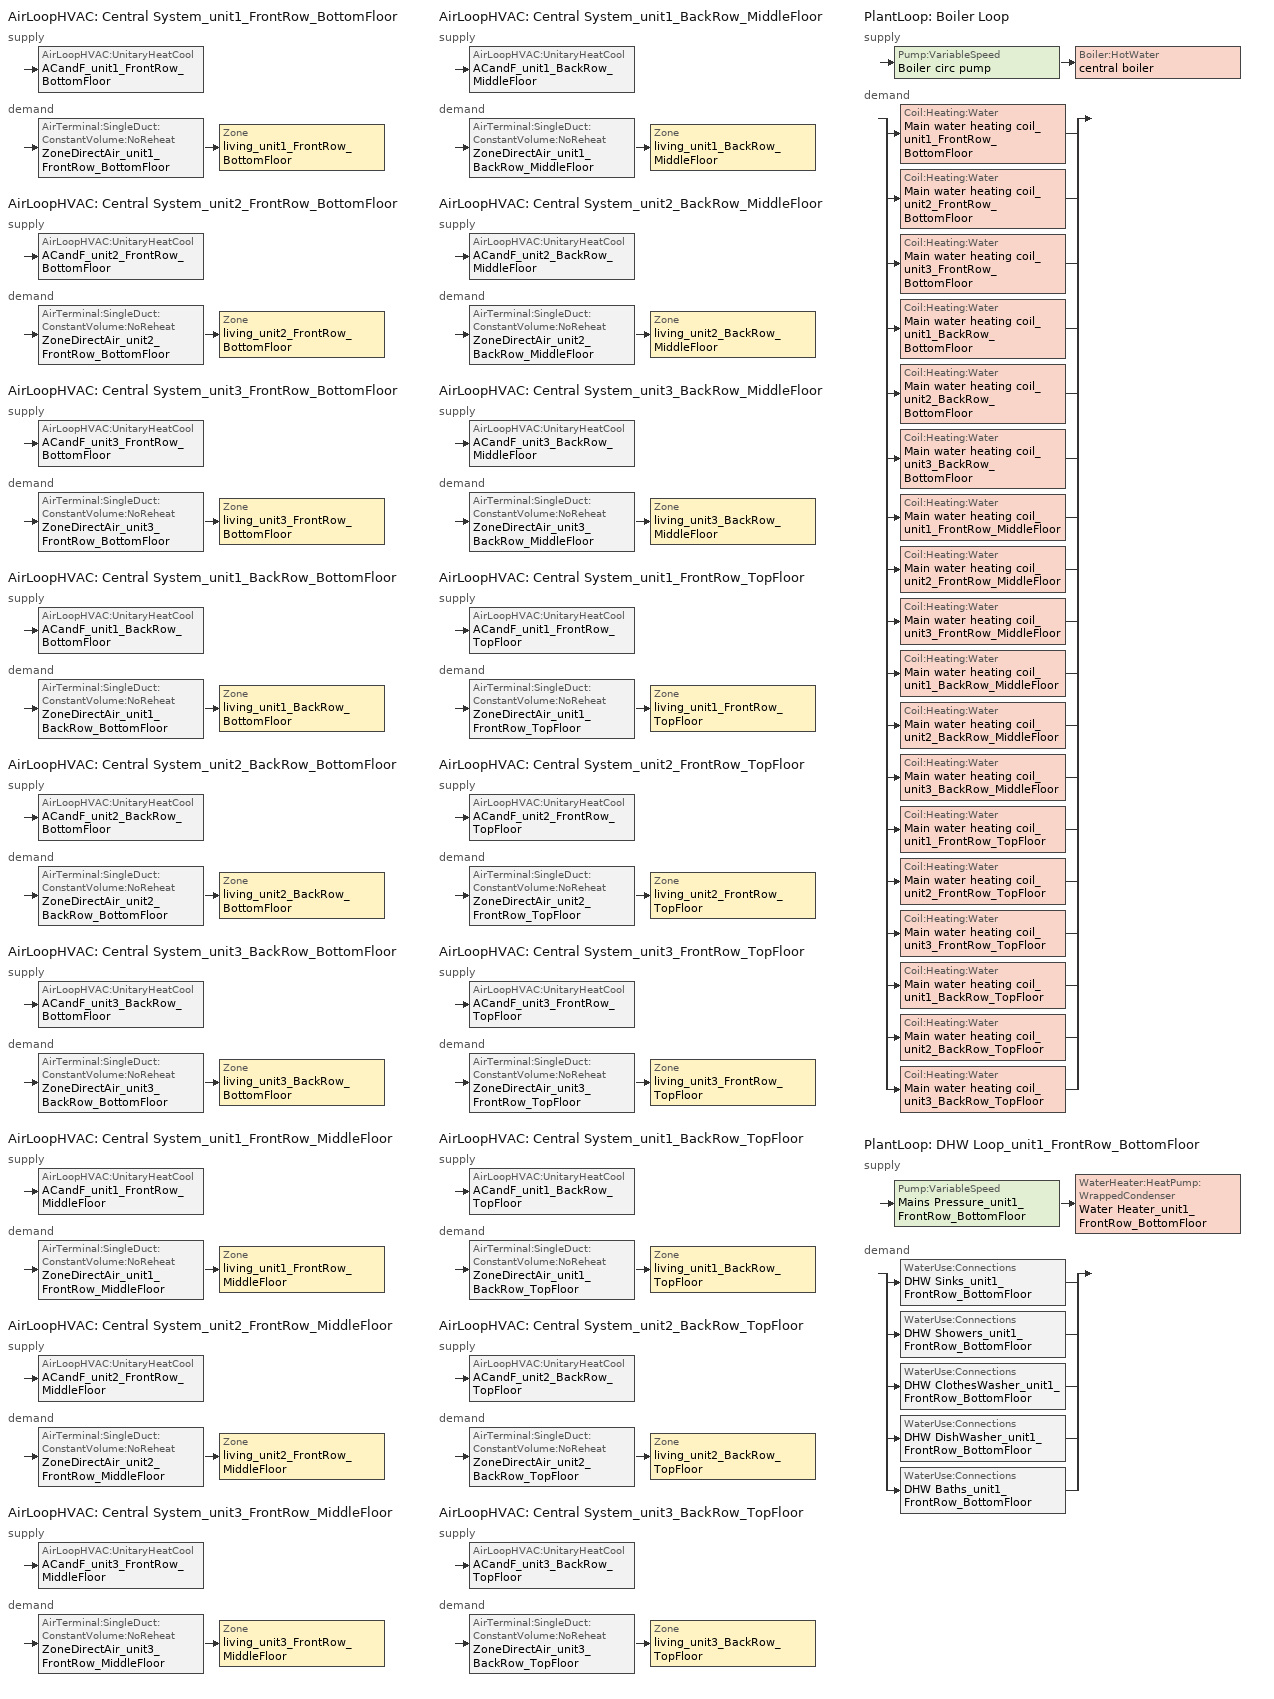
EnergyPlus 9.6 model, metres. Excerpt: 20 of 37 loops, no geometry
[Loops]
AirLoopHVAC 'Central System_unit1_FrontRow_BottomFloor'
 supply: AirLoopHVAC:UnitaryHeatCool 'ACandF_unit1_FrontRow_BottomFloor'
 demand: AirTerminal:SingleDuct:ConstantVolume:NoReheat 'ZoneDirectAir_unit1_FrontRow_BottomFloor' > Zone 'living_unit1_FrontRow_BottomFloor'
AirLoopHVAC 'Central System_unit2_FrontRow_BottomFloor'
 supply: AirLoopHVAC:UnitaryHeatCool 'ACandF_unit2_FrontRow_BottomFloor'
 demand: AirTerminal:SingleDuct:ConstantVolume:NoReheat 'ZoneDirectAir_unit2_FrontRow_BottomFloor' > Zone 'living_unit2_FrontRow_BottomFloor'
AirLoopHVAC 'Central System_unit3_FrontRow_BottomFloor'
 supply: AirLoopHVAC:UnitaryHeatCool 'ACandF_unit3_FrontRow_BottomFloor'
 demand: AirTerminal:SingleDuct:ConstantVolume:NoReheat 'ZoneDirectAir_unit3_FrontRow_BottomFloor' > Zone 'living_unit3_FrontRow_BottomFloor'
AirLoopHVAC 'Central System_unit1_BackRow_BottomFloor'
 supply: AirLoopHVAC:UnitaryHeatCool 'ACandF_unit1_BackRow_BottomFloor'
 demand: AirTerminal:SingleDuct:ConstantVolume:NoReheat 'ZoneDirectAir_unit1_BackRow_BottomFloor' > Zone 'living_unit1_BackRow_BottomFloor'
AirLoopHVAC 'Central System_unit2_BackRow_BottomFloor'
 supply: AirLoopHVAC:UnitaryHeatCool 'ACandF_unit2_BackRow_BottomFloor'
 demand: AirTerminal:SingleDuct:ConstantVolume:NoReheat 'ZoneDirectAir_unit2_BackRow_BottomFloor' > Zone 'living_unit2_BackRow_BottomFloor'
AirLoopHVAC 'Central System_unit3_BackRow_BottomFloor'
 supply: AirLoopHVAC:UnitaryHeatCool 'ACandF_unit3_BackRow_BottomFloor'
 demand: AirTerminal:SingleDuct:ConstantVolume:NoReheat 'ZoneDirectAir_unit3_BackRow_BottomFloor' > Zone 'living_unit3_BackRow_BottomFloor'
AirLoopHVAC 'Central System_unit1_FrontRow_MiddleFloor'
 supply: AirLoopHVAC:UnitaryHeatCool 'ACandF_unit1_FrontRow_MiddleFloor'
 demand: AirTerminal:SingleDuct:ConstantVolume:NoReheat 'ZoneDirectAir_unit1_FrontRow_MiddleFloor' > Zone 'living_unit1_FrontRow_MiddleFloor'
AirLoopHVAC 'Central System_unit2_FrontRow_MiddleFloor'
 supply: AirLoopHVAC:UnitaryHeatCool 'ACandF_unit2_FrontRow_MiddleFloor'
 demand: AirTerminal:SingleDuct:ConstantVolume:NoReheat 'ZoneDirectAir_unit2_FrontRow_MiddleFloor' > Zone 'living_unit2_FrontRow_MiddleFloor'
AirLoopHVAC 'Central System_unit3_FrontRow_MiddleFloor'
 supply: AirLoopHVAC:UnitaryHeatCool 'ACandF_unit3_FrontRow_MiddleFloor'
 demand: AirTerminal:SingleDuct:ConstantVolume:NoReheat 'ZoneDirectAir_unit3_FrontRow_MiddleFloor' > Zone 'living_unit3_FrontRow_MiddleFloor'
AirLoopHVAC 'Central System_unit1_BackRow_MiddleFloor'
 supply: AirLoopHVAC:UnitaryHeatCool 'ACandF_unit1_BackRow_MiddleFloor'
 demand: AirTerminal:SingleDuct:ConstantVolume:NoReheat 'ZoneDirectAir_unit1_BackRow_MiddleFloor' > Zone 'living_unit1_BackRow_MiddleFloor'
AirLoopHVAC 'Central System_unit2_BackRow_MiddleFloor'
 supply: AirLoopHVAC:UnitaryHeatCool 'ACandF_unit2_BackRow_MiddleFloor'
 demand: AirTerminal:SingleDuct:ConstantVolume:NoReheat 'ZoneDirectAir_unit2_BackRow_MiddleFloor' > Zone 'living_unit2_BackRow_MiddleFloor'
AirLoopHVAC 'Central System_unit3_BackRow_MiddleFloor'
 supply: AirLoopHVAC:UnitaryHeatCool 'ACandF_unit3_BackRow_MiddleFloor'
 demand: AirTerminal:SingleDuct:ConstantVolume:NoReheat 'ZoneDirectAir_unit3_BackRow_MiddleFloor' > Zone 'living_unit3_BackRow_MiddleFloor'
AirLoopHVAC 'Central System_unit1_FrontRow_TopFloor'
 supply: AirLoopHVAC:UnitaryHeatCool 'ACandF_unit1_FrontRow_TopFloor'
 demand: AirTerminal:SingleDuct:ConstantVolume:NoReheat 'ZoneDirectAir_unit1_FrontRow_TopFloor' > Zone 'living_unit1_FrontRow_TopFloor'
AirLoopHVAC 'Central System_unit2_FrontRow_TopFloor'
 supply: AirLoopHVAC:UnitaryHeatCool 'ACandF_unit2_FrontRow_TopFloor'
 demand: AirTerminal:SingleDuct:ConstantVolume:NoReheat 'ZoneDirectAir_unit2_FrontRow_TopFloor' > Zone 'living_unit2_FrontRow_TopFloor'
AirLoopHVAC 'Central System_unit3_FrontRow_TopFloor'
 supply: AirLoopHVAC:UnitaryHeatCool 'ACandF_unit3_FrontRow_TopFloor'
 demand: AirTerminal:SingleDuct:ConstantVolume:NoReheat 'ZoneDirectAir_unit3_FrontRow_TopFloor' > Zone 'living_unit3_FrontRow_TopFloor'
AirLoopHVAC 'Central System_unit1_BackRow_TopFloor'
 supply: AirLoopHVAC:UnitaryHeatCool 'ACandF_unit1_BackRow_TopFloor'
 demand: AirTerminal:SingleDuct:ConstantVolume:NoReheat 'ZoneDirectAir_unit1_BackRow_TopFloor' > Zone 'living_unit1_BackRow_TopFloor'
AirLoopHVAC 'Central System_unit2_BackRow_TopFloor'
 supply: AirLoopHVAC:UnitaryHeatCool 'ACandF_unit2_BackRow_TopFloor'
 demand: AirTerminal:SingleDuct:ConstantVolume:NoReheat 'ZoneDirectAir_unit2_BackRow_TopFloor' > Zone 'living_unit2_BackRow_TopFloor'
AirLoopHVAC 'Central System_unit3_BackRow_TopFloor'
 supply: AirLoopHVAC:UnitaryHeatCool 'ACandF_unit3_BackRow_TopFloor'
 demand: AirTerminal:SingleDuct:ConstantVolume:NoReheat 'ZoneDirectAir_unit3_BackRow_TopFloor' > Zone 'living_unit3_BackRow_TopFloor'
PlantLoop 'Boiler Loop'
 supply: Pump:VariableSpeed 'Boiler circ pump' > Boiler:HotWater 'central boiler'
 demand: split
  | Coil:Heating:Water 'Main water heating coil_unit1_FrontRow_BottomFloor'
  | Coil:Heating:Water 'Main water heating coil_unit2_FrontRow_BottomFloor'
  | Coil:Heating:Water 'Main water heating coil_unit3_FrontRow_BottomFloor'
  | Coil:Heating:Water 'Main water heating coil_unit1_BackRow_BottomFloor'
  | Coil:Heating:Water 'Main water heating coil_unit2_BackRow_BottomFloor'
  | Coil:Heating:Water 'Main water heating coil_unit3_BackRow_BottomFloor'
  | Coil:Heating:Water 'Main water heating coil_unit1_FrontRow_MiddleFloor'
  | Coil:Heating:Water 'Main water heating coil_unit2_FrontRow_MiddleFloor'
  | Coil:Heating:Water 'Main water heating coil_unit3_FrontRow_MiddleFloor'
  | Coil:Heating:Water 'Main water heating coil_unit1_BackRow_MiddleFloor'
  | Coil:Heating:Water 'Main water heating coil_unit2_BackRow_MiddleFloor'
  | Coil:Heating:Water 'Main water heating coil_unit3_BackRow_MiddleFloor'
  | Coil:Heating:Water 'Main water heating coil_unit1_FrontRow_TopFloor'
  | Coil:Heating:Water 'Main water heating coil_unit2_FrontRow_TopFloor'
  | Coil:Heating:Water 'Main water heating coil_unit3_FrontRow_TopFloor'
  | Coil:Heating:Water 'Main water heating coil_unit1_BackRow_TopFloor'
  | Coil:Heating:Water 'Main water heating coil_unit2_BackRow_TopFloor'
  | Coil:Heating:Water 'Main water heating coil_unit3_BackRow_TopFloor'
PlantLoop 'DHW Loop_unit1_FrontRow_BottomFloor'
 supply: Pump:VariableSpeed 'Mains Pressure_unit1_FrontRow_BottomFloor' > WaterHeater:HeatPump:WrappedCondenser 'Water Heater_unit1_FrontRow_BottomFloor'
 demand: split
  | WaterUse:Connections 'DHW Sinks_unit1_FrontRow_BottomFloor'
  | WaterUse:Connections 'DHW Showers_unit1_FrontRow_BottomFloor'
  | WaterUse:Connections 'DHW ClothesWasher_unit1_FrontRow_BottomFloor'
  | WaterUse:Connections 'DHW DishWasher_unit1_FrontRow_BottomFloor'
  | WaterUse:Connections 'DHW Baths_unit1_FrontRow_BottomFloor'
[DesignSpecification:OutdoorAir] Outdoor Air Method=Flow/Zone; Outdoor Air Flow per Person=0; Outdoor Air Flow per Zone=0.0212376
SZ_DSOA_living_unit1_FrontRow_BottomFloor; SZ_DSOA_living_unit2_FrontRow_BottomFloor; SZ_DSOA_living_unit3_FrontRow_BottomFloor; SZ_DSOA_living_unit1_BackRow_BottomFloor; SZ_DSOA_living_unit2_BackRow_BottomFloor; SZ_DSOA_living_unit3_BackRow_BottomFloor; SZ_DSOA_living_unit1_FrontRow_MiddleFloor; SZ_DSOA_living_unit2_FrontRow_MiddleFloor; SZ_DSOA_living_unit3_FrontRow_MiddleFloor; SZ_DSOA_living_unit1_BackRow_MiddleFloor; SZ_DSOA_living_unit2_BackRow_MiddleFloor; SZ_DSOA_living_unit3_BackRow_MiddleFloor; SZ_DSOA_living_unit1_FrontRow_TopFloor; SZ_DSOA_living_unit2_FrontRow_TopFloor; SZ_DSOA_living_unit3_FrontRow_TopFloor; SZ_DSOA_living_unit1_BackRow_TopFloor; SZ_DSOA_living_unit2_BackRow_TopFloor; SZ_DSOA_living_unit3_BackRow_TopFloor
[Sizing:Zone] Zone Cooling Design Supply Air Temperature Input Method=SupplyAirTemperature; Zone Cooling Design Supply Air Temperature=12; Zone Heating Design Supply Air Temperature Input Method=SupplyAirTemperature; Zone Heating Design Supply Air Temperature=50; Zone Cooling Design Supply Air Humidity Ratio=0.0081; Zone Heating Design Supply Air Humidity Ratio=0.008; Cooling Design Air Flow Method=DesignDay; Cooling Minimum Air Flow per Zone Floor Area=0.000762; Heating Design Air Flow Method=DesignDay; Heating Maximum Air Flow per Zone Floor Area=0.002032; Heating Maximum Air Flow=0.141576; Heating Maximum Air Flow Fraction=0.3
Name | Design Specification Outdoor Air Object
living_unit1_FrontRow_BottomFloor | SZ_DSOA_living_unit1_FrontRow_BottomFloor
living_unit2_FrontRow_BottomFloor | SZ_DSOA_living_unit2_FrontRow_BottomFloor
living_unit3_FrontRow_BottomFloor | SZ_DSOA_living_unit3_FrontRow_BottomFloor
living_unit1_BackRow_BottomFloor | SZ_DSOA_living_unit1_BackRow_BottomFloor
living_unit2_BackRow_BottomFloor | SZ_DSOA_living_unit2_BackRow_BottomFloor
living_unit3_BackRow_BottomFloor | SZ_DSOA_living_unit3_BackRow_BottomFloor
living_unit1_FrontRow_MiddleFloor | SZ_DSOA_living_unit1_FrontRow_MiddleFloor
living_unit2_FrontRow_MiddleFloor | SZ_DSOA_living_unit2_FrontRow_MiddleFloor
living_unit3_FrontRow_MiddleFloor | SZ_DSOA_living_unit3_FrontRow_MiddleFloor
living_unit1_BackRow_MiddleFloor | SZ_DSOA_living_unit1_BackRow_MiddleFloor
living_unit2_BackRow_MiddleFloor | SZ_DSOA_living_unit2_BackRow_MiddleFloor
living_unit3_BackRow_MiddleFloor | SZ_DSOA_living_unit3_BackRow_MiddleFloor
living_unit1_FrontRow_TopFloor | SZ_DSOA_living_unit1_FrontRow_TopFloor
living_unit2_FrontRow_TopFloor | SZ_DSOA_living_unit2_FrontRow_TopFloor
living_unit3_FrontRow_TopFloor | SZ_DSOA_living_unit3_FrontRow_TopFloor
living_unit1_BackRow_TopFloor | SZ_DSOA_living_unit1_BackRow_TopFloor
living_unit2_BackRow_TopFloor | SZ_DSOA_living_unit2_BackRow_TopFloor
living_unit3_BackRow_TopFloor | SZ_DSOA_living_unit3_BackRow_TopFloor
[Sizing:System] Type of Load to Size On=Sensible; Design Outdoor Air Flow Rate=autosize; Central Heating Maximum System Air Flow Ratio=1; Preheat Design Temperature=7; Preheat Design Humidity Ratio=0.008; Precool Design Temperature=11; Precool Design Humidity Ratio=0.008; Central Cooling Design Supply Air Temperature=12; Central Heating Design Supply Air Temperature=50; Type of Zone Sum to Use=NonCoincident; 100 Outdoor Air in Cooling=No; 100 Outdoor Air in Heating=No; Central Cooling Design Supply Air Humidity Ratio=0.008; Central Heating Design Supply Air Humidity Ratio=0.008; Cooling Supply Air Flow Rate Method=DesignDay; Heating Supply Air Flow Rate Method=DesignDay; Zone Maximum Outdoor Air Fraction=1; Cooling Design Capacity Method=CoolingDesignCapacity; Cooling Design Capacity=autosize; Heating Design Capacity Method=HeatingDesignCapacity; Heating Design Capacity=autosize; Central Cooling Capacity Control Method=OnOff
Central System_unit1_FrontRow_BottomFloor; Central System_unit2_FrontRow_BottomFloor; Central System_unit3_FrontRow_BottomFloor; Central System_unit1_BackRow_BottomFloor; Central System_unit2_BackRow_BottomFloor; Central System_unit3_BackRow_BottomFloor; Central System_unit1_FrontRow_MiddleFloor; Central System_unit2_FrontRow_MiddleFloor; Central System_unit3_FrontRow_MiddleFloor; Central System_unit1_BackRow_MiddleFloor; Central System_unit2_BackRow_MiddleFloor; Central System_unit3_BackRow_MiddleFloor; Central System_unit1_FrontRow_TopFloor; Central System_unit2_FrontRow_TopFloor; Central System_unit3_FrontRow_TopFloor; Central System_unit1_BackRow_TopFloor; Central System_unit2_BackRow_TopFloor; Central System_unit3_BackRow_TopFloor
[Sizing:Plant] Loop Type=Heating
Name | Design Loop Exit Temperature | Loop Design Temperature Difference
Boiler Loop | 82 | 11
DHW Loop_unit1_FrontRow_BottomFloor | 48.8889 | 5.55556
[ZoneControl:Thermostat] Control Type Schedule=zone_control_type; Control 1=thermostat_living Dual SP Control
Name | Zone or ZoneList
Zone Thermostat_unit1_FrontRow_BottomFloor | living_unit1_FrontRow_BottomFloor
Zone Thermostat_unit2_FrontRow_BottomFloor | living_unit2_FrontRow_BottomFloor
Zone Thermostat_unit3_FrontRow_BottomFloor | living_unit3_FrontRow_BottomFloor
Zone Thermostat_unit1_BackRow_BottomFloor | living_unit1_BackRow_BottomFloor
Zone Thermostat_unit2_BackRow_BottomFloor | living_unit2_BackRow_BottomFloor
Zone Thermostat_unit3_BackRow_BottomFloor | living_unit3_BackRow_BottomFloor
Zone Thermostat_unit1_FrontRow_MiddleFloor | living_unit1_FrontRow_MiddleFloor
Zone Thermostat_unit2_FrontRow_MiddleFloor | living_unit2_FrontRow_MiddleFloor
Zone Thermostat_unit3_FrontRow_MiddleFloor | living_unit3_FrontRow_MiddleFloor
Zone Thermostat_unit1_BackRow_MiddleFloor | living_unit1_BackRow_MiddleFloor
Zone Thermostat_unit2_BackRow_MiddleFloor | living_unit2_BackRow_MiddleFloor
Zone Thermostat_unit3_BackRow_MiddleFloor | living_unit3_BackRow_MiddleFloor
Zone Thermostat_unit1_FrontRow_TopFloor | living_unit1_FrontRow_TopFloor
Zone Thermostat_unit2_FrontRow_TopFloor | living_unit2_FrontRow_TopFloor
Zone Thermostat_unit3_FrontRow_TopFloor | living_unit3_FrontRow_TopFloor
Zone Thermostat_unit1_BackRow_TopFloor | living_unit1_BackRow_TopFloor
Zone Thermostat_unit2_BackRow_TopFloor | living_unit2_BackRow_TopFloor
Zone Thermostat_unit3_BackRow_TopFloor | living_unit3_BackRow_TopFloor
[ThermostatSetpoint:DualSetpoint]
thermostat_living Dual SP Control: Heating Setpoint Temperature Schedule=heating_sch; Cooling Setpoint Temperature Schedule=cooling_sch
[ZoneHVAC:EnergyRecoveryVentilator] Availability Schedule=always_avail; Supply Air Flow Rate=0.0212376; Exhaust Air Flow Rate=0.0212376
Name | Heat Exchanger | Supply Air Fan | Exhaust Air Fan
ERV_unit1_FrontRow_BottomFloor | OA_Heat_Recovery_Unit1_FrontRow_BottomFloor | OASupplyFan_unit1_FrontRow_BottomFloor | OAExhaustFan_unit1_FrontRow_BottomFloor
ERV_unit2_FrontRow_BottomFloor | OA_Heat_Recovery_Unit2_FrontRow_BottomFloor | OASupplyFan_unit2_FrontRow_BottomFloor | OAExhaustFan_unit2_FrontRow_BottomFloor
ERV_unit3_FrontRow_BottomFloor | OA_Heat_Recovery_Unit3_FrontRow_BottomFloor | OASupplyFan_unit3_FrontRow_BottomFloor | OAExhaustFan_unit3_FrontRow_BottomFloor
ERV_unit1_BackRow_BottomFloor | OA_Heat_Recovery_Unit1_BackRow_BottomFloor | OASupplyFan_unit1_BackRow_BottomFloor | OAExhaustFan_unit1_BackRow_BottomFloor
ERV_unit2_BackRow_BottomFloor | OA_Heat_Recovery_Unit2_BackRow_BottomFloor | OASupplyFan_unit2_BackRow_BottomFloor | OAExhaustFan_unit2_BackRow_BottomFloor
ERV_unit3_BackRow_BottomFloor | OA_Heat_Recovery_Unit3_BackRow_BottomFloor | OASupplyFan_unit3_BackRow_BottomFloor | OAExhaustFan_unit3_BackRow_BottomFloor
ERV_unit1_FrontRow_MiddleFloor | OA_Heat_Recovery_Unit1_FrontRow_MiddleFloor | OASupplyFan_unit1_FrontRow_MiddleFloor | OAExhaustFan_unit1_FrontRow_MiddleFloor
ERV_unit2_FrontRow_MiddleFloor | OA_Heat_Recovery_Unit2_FrontRow_MiddleFloor | OASupplyFan_unit2_FrontRow_MiddleFloor | OAExhaustFan_unit2_FrontRow_MiddleFloor
ERV_unit3_FrontRow_MiddleFloor | OA_Heat_Recovery_Unit3_FrontRow_MiddleFloor | OASupplyFan_unit3_FrontRow_MiddleFloor | OAExhaustFan_unit3_FrontRow_MiddleFloor
ERV_unit1_BackRow_MiddleFloor | OA_Heat_Recovery_Unit1_BackRow_MiddleFloor | OASupplyFan_unit1_BackRow_MiddleFloor | OAExhaustFan_unit1_BackRow_MiddleFloor
ERV_unit2_BackRow_MiddleFloor | OA_Heat_Recovery_Unit2_BackRow_MiddleFloor | OASupplyFan_unit2_BackRow_MiddleFloor | OAExhaustFan_unit2_BackRow_MiddleFloor
ERV_unit3_BackRow_MiddleFloor | OA_Heat_Recovery_Unit3_BackRow_MiddleFloor | OASupplyFan_unit3_BackRow_MiddleFloor | OAExhaustFan_unit3_BackRow_MiddleFloor
ERV_unit1_FrontRow_TopFloor | OA_Heat_Recovery_Unit1_FrontRow_TopFloor | OASupplyFan_unit1_FrontRow_TopFloor | OAExhaustFan_unit1_FrontRow_TopFloor
ERV_unit2_FrontRow_TopFloor | OA_Heat_Recovery_Unit2_FrontRow_TopFloor | OASupplyFan_unit2_FrontRow_TopFloor | OAExhaustFan_unit2_FrontRow_TopFloor
ERV_unit3_FrontRow_TopFloor | OA_Heat_Recovery_Unit3_FrontRow_TopFloor | OASupplyFan_unit3_FrontRow_TopFloor | OAExhaustFan_unit3_FrontRow_TopFloor
ERV_unit1_BackRow_TopFloor | OA_Heat_Recovery_Unit1_BackRow_TopFloor | OASupplyFan_unit1_BackRow_TopFloor | OAExhaustFan_unit1_BackRow_TopFloor
ERV_unit2_BackRow_TopFloor | OA_Heat_Recovery_Unit2_BackRow_TopFloor | OASupplyFan_unit2_BackRow_TopFloor | OAExhaustFan_unit2_BackRow_TopFloor
ERV_unit3_BackRow_TopFloor | OA_Heat_Recovery_Unit3_BackRow_TopFloor | OASupplyFan_unit3_BackRow_TopFloor | OAExhaustFan_unit3_BackRow_TopFloor
[AirTerminal:SingleDuct:ConstantVolume:NoReheat] Availability Schedule=always_avail; Maximum Air Flow Rate=autosize
ZoneDirectAir_unit1_FrontRow_BottomFloor; ZoneDirectAir_unit2_FrontRow_BottomFloor; ZoneDirectAir_unit3_FrontRow_BottomFloor; ZoneDirectAir_unit1_BackRow_BottomFloor; ZoneDirectAir_unit2_BackRow_BottomFloor; ZoneDirectAir_unit3_BackRow_BottomFloor; ZoneDirectAir_unit1_FrontRow_MiddleFloor; ZoneDirectAir_unit2_FrontRow_MiddleFloor; ZoneDirectAir_unit3_FrontRow_MiddleFloor; ZoneDirectAir_unit1_BackRow_MiddleFloor; ZoneDirectAir_unit2_BackRow_MiddleFloor; ZoneDirectAir_unit3_BackRow_MiddleFloor; ZoneDirectAir_unit1_FrontRow_TopFloor; ZoneDirectAir_unit2_FrontRow_TopFloor; ZoneDirectAir_unit3_FrontRow_TopFloor; ZoneDirectAir_unit1_BackRow_TopFloor; ZoneDirectAir_unit2_BackRow_TopFloor; ZoneDirectAir_unit3_BackRow_TopFloor
[Zone equipment]
living_unit1_FrontRow_BottomFloor: ZoneDirectAir_unit1_FrontRow_BottomFloor, Water Heater_unit1_FrontRow_BottomFloor, ERV_unit1_FrontRow_BottomFloor
living_unit2_FrontRow_BottomFloor: ZoneDirectAir_unit2_FrontRow_BottomFloor, Water Heater_unit2_FrontRow_BottomFloor, ERV_unit2_FrontRow_BottomFloor
living_unit3_FrontRow_BottomFloor: ZoneDirectAir_unit3_FrontRow_BottomFloor, Water Heater_unit3_FrontRow_BottomFloor, ERV_unit3_FrontRow_BottomFloor
living_unit1_BackRow_BottomFloor: ZoneDirectAir_unit1_BackRow_BottomFloor, Water Heater_unit1_BackRow_BottomFloor, ERV_unit1_BackRow_BottomFloor
living_unit2_BackRow_BottomFloor: ZoneDirectAir_unit2_BackRow_BottomFloor, Water Heater_unit2_BackRow_BottomFloor, ERV_unit2_BackRow_BottomFloor
living_unit3_BackRow_BottomFloor: ZoneDirectAir_unit3_BackRow_BottomFloor, Water Heater_unit3_BackRow_BottomFloor, ERV_unit3_BackRow_BottomFloor
living_unit1_FrontRow_MiddleFloor: ZoneDirectAir_unit1_FrontRow_MiddleFloor, Water Heater_unit1_FrontRow_MiddleFloor, ERV_unit1_FrontRow_MiddleFloor
living_unit2_FrontRow_MiddleFloor: ZoneDirectAir_unit2_FrontRow_MiddleFloor, Water Heater_unit2_FrontRow_MiddleFloor, ERV_unit2_FrontRow_MiddleFloor
living_unit3_FrontRow_MiddleFloor: ZoneDirectAir_unit3_FrontRow_MiddleFloor, Water Heater_unit3_FrontRow_MiddleFloor, ERV_unit3_FrontRow_MiddleFloor
living_unit1_BackRow_MiddleFloor: ZoneDirectAir_unit1_BackRow_MiddleFloor, Water Heater_unit1_BackRow_MiddleFloor, ERV_unit1_BackRow_MiddleFloor
living_unit2_BackRow_MiddleFloor: ZoneDirectAir_unit2_BackRow_MiddleFloor, Water Heater_unit2_BackRow_MiddleFloor, ERV_unit2_BackRow_MiddleFloor
living_unit3_BackRow_MiddleFloor: ZoneDirectAir_unit3_BackRow_MiddleFloor, Water Heater_unit3_BackRow_MiddleFloor, ERV_unit3_BackRow_MiddleFloor
living_unit1_FrontRow_TopFloor: ZoneDirectAir_unit1_FrontRow_TopFloor, Water Heater_unit1_FrontRow_TopFloor, ERV_unit1_FrontRow_TopFloor
living_unit2_FrontRow_TopFloor: ZoneDirectAir_unit2_FrontRow_TopFloor, Water Heater_unit2_FrontRow_TopFloor, ERV_unit2_FrontRow_TopFloor
living_unit3_FrontRow_TopFloor: ZoneDirectAir_unit3_FrontRow_TopFloor, Water Heater_unit3_FrontRow_TopFloor, ERV_unit3_FrontRow_TopFloor
living_unit1_BackRow_TopFloor: ZoneDirectAir_unit1_BackRow_TopFloor, Water Heater_unit1_BackRow_TopFloor, ERV_unit1_BackRow_TopFloor
living_unit2_BackRow_TopFloor: ZoneDirectAir_unit2_BackRow_TopFloor, Water Heater_unit2_BackRow_TopFloor, ERV_unit2_BackRow_TopFloor
living_unit3_BackRow_TopFloor: ZoneDirectAir_unit3_BackRow_TopFloor, Water Heater_unit3_BackRow_TopFloor, ERV_unit3_BackRow_TopFloor
[Fan:OnOff] Availability Schedule=always_avail
Name | Fan Total Efficiency | Pressure Rise | Maximum Flow Rate | Motor Efficiency | Motor In Airstream Fraction | EndUse Subcategory
Supply Fan_unit1_FrontRow_BottomFloor; Supply Fan_unit2_FrontRow_BottomFloor; Supply Fan_unit3_FrontRow_BottomFloor; Supply Fan_unit1_BackRow_BottomFloor; Supply Fan_unit2_BackRow_BottomFloor; Supply Fan_unit3_BackRow_BottomFloor; Supply Fan_unit1_FrontRow_MiddleFloor; Supply Fan_unit2_FrontRow_MiddleFloor; Supply Fan_unit3_FrontRow_MiddleFloor; Supply Fan_unit1_BackRow_MiddleFloor; Supply Fan_unit2_BackRow_MiddleFloor; Supply Fan_unit3_BackRow_MiddleFloor; Supply Fan_unit1_FrontRow_TopFloor; Supply Fan_unit2_FrontRow_TopFloor; Supply Fan_unit3_FrontRow_TopFloor; Supply Fan_unit1_BackRow_TopFloor; Supply Fan_unit2_BackRow_TopFloor; Supply Fan_unit3_BackRow_TopFloor | 0.377 | 400 | autosize | 0.65 | 1 | General
OASupplyFan_unit1_FrontRow_BottomFloor; OAExhaustFan_unit1_FrontRow_BottomFloor; OASupplyFan_unit2_FrontRow_BottomFloor; OAExhaustFan_unit2_FrontRow_BottomFloor; OASupplyFan_unit3_FrontRow_BottomFloor; OAExhaustFan_unit3_FrontRow_BottomFloor; OASupplyFan_unit1_BackRow_BottomFloor; OAExhaustFan_unit1_BackRow_BottomFloor; OASupplyFan_unit2_BackRow_BottomFloor; OAExhaustFan_unit2_BackRow_BottomFloor; OASupplyFan_unit3_BackRow_BottomFloor; OAExhaustFan_unit3_BackRow_BottomFloor; OASupplyFan_unit1_FrontRow_MiddleFloor; OAExhaustFan_unit1_FrontRow_MiddleFloor; OASupplyFan_unit2_FrontRow_MiddleFloor; OAExhaustFan_unit2_FrontRow_MiddleFloor; OASupplyFan_unit3_FrontRow_MiddleFloor; OAExhaustFan_unit3_FrontRow_MiddleFloor; OASupplyFan_unit1_BackRow_MiddleFloor; OAExhaustFan_unit1_BackRow_MiddleFloor; OASupplyFan_unit2_BackRow_MiddleFloor; OAExhaustFan_unit2_BackRow_MiddleFloor; OASupplyFan_unit3_BackRow_MiddleFloor; OAExhaustFan_unit3_BackRow_MiddleFloor; OASupplyFan_unit1_FrontRow_TopFloor; OAExhaustFan_unit1_FrontRow_TopFloor; OASupplyFan_unit2_FrontRow_TopFloor; OAExhaustFan_unit2_FrontRow_TopFloor; OASupplyFan_unit3_FrontRow_TopFloor; OAExhaustFan_unit3_FrontRow_TopFloor; OASupplyFan_unit1_BackRow_TopFloor; OAExhaustFan_unit1_BackRow_TopFloor; OASupplyFan_unit2_BackRow_TopFloor; OAExhaustFan_unit2_BackRow_TopFloor; OASupplyFan_unit3_BackRow_TopFloor; OAExhaustFan_unit3_BackRow_TopFloor | 0.6 | 529.72 | 0.0212376 | 1 | 0 | Ventilation
Heat Pump Water Heater Fan_unit1_FrontRow_BottomFloor | 0.7 | 100 | autosize | 0.9 | 1 | General
[Coil:Cooling:DX:SingleSpeed] Availability Schedule=always_avail; Gross Rated Total Cooling Capacity=autosize; Gross Rated Sensible Heat Ratio=autosize; Gross Rated Cooling COP=3.97009; Rated Air Flow Rate=autosize; Total Cooling Capacity Function of Temperature Curve=Cool-Cap-FT; Total Cooling Capacity Function of Flow Fraction Curve=ConstantCubic; Energy Input Ratio Function of Temperature Curve=Cool-EIR-FT; Energy Input Ratio Function of Flow Fraction Curve=ConstantCubic; Part Load Fraction Correlation Curve=Cool-PLF-fPLR
DX Cooling Coil_unit1_FrontRow_BottomFloor; DX Cooling Coil_unit2_FrontRow_BottomFloor; DX Cooling Coil_unit3_FrontRow_BottomFloor; DX Cooling Coil_unit1_BackRow_BottomFloor; DX Cooling Coil_unit2_BackRow_BottomFloor; DX Cooling Coil_unit3_BackRow_BottomFloor; DX Cooling Coil_unit1_FrontRow_MiddleFloor; DX Cooling Coil_unit2_FrontRow_MiddleFloor; DX Cooling Coil_unit3_FrontRow_MiddleFloor; DX Cooling Coil_unit1_BackRow_MiddleFloor; DX Cooling Coil_unit2_BackRow_MiddleFloor; DX Cooling Coil_unit3_BackRow_MiddleFloor; DX Cooling Coil_unit1_FrontRow_TopFloor; DX Cooling Coil_unit2_FrontRow_TopFloor; DX Cooling Coil_unit3_FrontRow_TopFloor; DX Cooling Coil_unit1_BackRow_TopFloor; DX Cooling Coil_unit2_BackRow_TopFloor; DX Cooling Coil_unit3_BackRow_TopFloor
[Coil:Heating:Water] Availability Schedule=always_avail; UFactor Times Area Value=autosize; Maximum Water Flow Rate=autosize; Performance Input Method=UFactorTimesAreaAndDesignWaterFlowRate; Rated Capacity=autosize; Rated Inlet Water Temperature=82.2; Rated Inlet Air Temperature=16.6; Rated Outlet Water Temperature=71.1; Rated Outlet Air Temperature=32.2; Rated Ratio for Air and Water Convection=0.5
Main water heating coil_unit1_FrontRow_BottomFloor; Main water heating coil_unit2_FrontRow_BottomFloor; Main water heating coil_unit3_FrontRow_BottomFloor; Main water heating coil_unit1_BackRow_BottomFloor; Main water heating coil_unit2_BackRow_BottomFloor; Main water heating coil_unit3_BackRow_BottomFloor; Main water heating coil_unit1_FrontRow_MiddleFloor; Main water heating coil_unit2_FrontRow_MiddleFloor; Main water heating coil_unit3_FrontRow_MiddleFloor; Main water heating coil_unit1_BackRow_MiddleFloor; Main water heating coil_unit2_BackRow_MiddleFloor; Main water heating coil_unit3_BackRow_MiddleFloor; Main water heating coil_unit1_FrontRow_TopFloor; Main water heating coil_unit2_FrontRow_TopFloor; Main water heating coil_unit3_FrontRow_TopFloor; Main water heating coil_unit1_BackRow_TopFloor; Main water heating coil_unit2_BackRow_TopFloor; Main water heating coil_unit3_BackRow_TopFloor
[Coil:WaterHeating:AirToWaterHeatPump:Wrapped]
Heat Pump Water Heater Evaporator_unit1_FrontRow_BottomFloor: Rated Heating Capacity=1500; Rated COP=3; Rated Sensible Heat Ratio=0.981; Rated Evaporator Inlet Air DryBulb Temperature=19.7; Rated Evaporator Inlet Air WetBulb Temperature=13.5; Rated Condenser Water Temperature=48.89; Rated Evaporator Air Flow Rate=0.189; Evaporator Fan Power Included in Rated COP=yes; Maximum Ambient Temperature for Crankcase Heater Operation=10; Evaporator Air Temperature Type for Curve Objects=WetBulbTemperature; Heating Capacity Function of Temperature Curve=HPWH-Htg-Cap-fT; Heating COP Function of Temperature Curve=HPWH-Htg-COP-fT; Part Load Fraction Correlation Curve=HPWH-COP-fPLR
[HeatExchanger:AirToAir:SensibleAndLatent] Availability Schedule=always_avail; Nominal Supply Air Flow Rate=0.0212376; Sensible Effectiveness at 100 Heating Air Flow=0.65; Latent Effectiveness at 100 Heating Air Flow=0; Sensible Effectiveness at 75 Heating Air Flow=0.65; Latent Effectiveness at 75 Heating Air Flow=0; Sensible Effectiveness at 100 Cooling Air Flow=0.65; Latent Effectiveness at 100 Cooling Air Flow=0; Sensible Effectiveness at 75 Cooling Air Flow=0.65; Latent Effectiveness at 75 Cooling Air Flow=0; Nominal Electric Power=0; Supply Air Outlet Temperature Control=No; Heat Exchanger Type=Plate; Frost Control Type=None; Threshold Temperature=-16.8333; Initial Defrost Time Fraction=0.083; Rate of Defrost Time Fraction Increase=0.0216; Economizer Lockout=No
OA_Heat_Recovery_Unit1_FrontRow_BottomFloor; OA_Heat_Recovery_Unit2_FrontRow_BottomFloor; OA_Heat_Recovery_Unit3_FrontRow_BottomFloor; OA_Heat_Recovery_Unit1_BackRow_BottomFloor; OA_Heat_Recovery_Unit2_BackRow_BottomFloor; OA_Heat_Recovery_Unit3_BackRow_BottomFloor; OA_Heat_Recovery_Unit1_FrontRow_MiddleFloor; OA_Heat_Recovery_Unit2_FrontRow_MiddleFloor; OA_Heat_Recovery_Unit3_FrontRow_MiddleFloor; OA_Heat_Recovery_Unit1_BackRow_MiddleFloor; OA_Heat_Recovery_Unit2_BackRow_MiddleFloor; OA_Heat_Recovery_Unit3_BackRow_MiddleFloor; OA_Heat_Recovery_Unit1_FrontRow_TopFloor; OA_Heat_Recovery_Unit2_FrontRow_TopFloor; OA_Heat_Recovery_Unit3_FrontRow_TopFloor; OA_Heat_Recovery_Unit1_BackRow_TopFloor; OA_Heat_Recovery_Unit2_BackRow_TopFloor; OA_Heat_Recovery_Unit3_BackRow_TopFloor
[AirLoopHVAC:UnitaryHeatCool] Availability Schedule=always_avail; Supply Air Fan Operating Mode Schedule=fan_cycle; Maximum Supply Air Temperature=80; Cooling Supply Air Flow Rate=autosize; Heating Supply Air Flow Rate=autosize; No Load Supply Air Flow Rate=0; Fan Placement=BlowThrough; Dehumidification Control Type=None
Name | Controlling Zone or Thermostat Location | Supply Fan | Heating Coil | Cooling Coil
ACandF_unit1_FrontRow_BottomFloor | living_unit1_FrontRow_BottomFloor | Supply Fan_unit1_FrontRow_BottomFloor | Main water Heating Coil_unit1_FrontRow_BottomFloor | DX Cooling Coil_unit1_FrontRow_BottomFloor
ACandF_unit2_FrontRow_BottomFloor | living_unit2_FrontRow_BottomFloor | Supply Fan_unit2_FrontRow_BottomFloor | Main water Heating Coil_unit2_FrontRow_BottomFloor | DX Cooling Coil_unit2_FrontRow_BottomFloor
ACandF_unit3_FrontRow_BottomFloor | living_unit3_FrontRow_BottomFloor | Supply Fan_unit3_FrontRow_BottomFloor | Main water Heating Coil_unit3_FrontRow_BottomFloor | DX Cooling Coil_unit3_FrontRow_BottomFloor
ACandF_unit1_BackRow_BottomFloor | living_unit1_BackRow_BottomFloor | Supply Fan_unit1_BackRow_BottomFloor | Main water Heating Coil_unit1_BackRow_BottomFloor | DX Cooling Coil_unit1_BackRow_BottomFloor
ACandF_unit2_BackRow_BottomFloor | living_unit2_BackRow_BottomFloor | Supply Fan_unit2_BackRow_BottomFloor | Main water Heating Coil_unit2_BackRow_BottomFloor | DX Cooling Coil_unit2_BackRow_BottomFloor
ACandF_unit3_BackRow_BottomFloor | living_unit3_BackRow_BottomFloor | Supply Fan_unit3_BackRow_BottomFloor | Main water Heating Coil_unit3_BackRow_BottomFloor | DX Cooling Coil_unit3_BackRow_BottomFloor
ACandF_unit1_FrontRow_MiddleFloor | living_unit1_FrontRow_MiddleFloor | Supply Fan_unit1_FrontRow_MiddleFloor | Main water Heating Coil_unit1_FrontRow_MiddleFloor | DX Cooling Coil_unit1_FrontRow_MiddleFloor
ACandF_unit2_FrontRow_MiddleFloor | living_unit2_FrontRow_MiddleFloor | Supply Fan_unit2_FrontRow_MiddleFloor | Main water Heating Coil_unit2_FrontRow_MiddleFloor | DX Cooling Coil_unit2_FrontRow_MiddleFloor
ACandF_unit3_FrontRow_MiddleFloor | living_unit3_FrontRow_MiddleFloor | Supply Fan_unit3_FrontRow_MiddleFloor | Main water Heating Coil_unit3_FrontRow_MiddleFloor | DX Cooling Coil_unit3_FrontRow_MiddleFloor
ACandF_unit1_BackRow_MiddleFloor | living_unit1_BackRow_MiddleFloor | Supply Fan_unit1_BackRow_MiddleFloor | Main water Heating Coil_unit1_BackRow_MiddleFloor | DX Cooling Coil_unit1_BackRow_MiddleFloor
ACandF_unit2_BackRow_MiddleFloor | living_unit2_BackRow_MiddleFloor | Supply Fan_unit2_BackRow_MiddleFloor | Main water Heating Coil_unit2_BackRow_MiddleFloor | DX Cooling Coil_unit2_BackRow_MiddleFloor
ACandF_unit3_BackRow_MiddleFloor | living_unit3_BackRow_MiddleFloor | Supply Fan_unit3_BackRow_MiddleFloor | Main water Heating Coil_unit3_BackRow_MiddleFloor | DX Cooling Coil_unit3_BackRow_MiddleFloor
ACandF_unit1_FrontRow_TopFloor | living_unit1_FrontRow_TopFloor | Supply Fan_unit1_FrontRow_TopFloor | Main water Heating Coil_unit1_FrontRow_TopFloor | DX Cooling Coil_unit1_FrontRow_TopFloor
ACandF_unit2_FrontRow_TopFloor | living_unit2_FrontRow_TopFloor | Supply Fan_unit2_FrontRow_TopFloor | Main water Heating Coil_unit2_FrontRow_TopFloor | DX Cooling Coil_unit2_FrontRow_TopFloor
ACandF_unit3_FrontRow_TopFloor | living_unit3_FrontRow_TopFloor | Supply Fan_unit3_FrontRow_TopFloor | Main water Heating Coil_unit3_FrontRow_TopFloor | DX Cooling Coil_unit3_FrontRow_TopFloor
ACandF_unit1_BackRow_TopFloor | living_unit1_BackRow_TopFloor | Supply Fan_unit1_BackRow_TopFloor | Main water Heating Coil_unit1_BackRow_TopFloor | DX Cooling Coil_unit1_BackRow_TopFloor
ACandF_unit2_BackRow_TopFloor | living_unit2_BackRow_TopFloor | Supply Fan_unit2_BackRow_TopFloor | Main water Heating Coil_unit2_BackRow_TopFloor | DX Cooling Coil_unit2_BackRow_TopFloor
ACandF_unit3_BackRow_TopFloor | living_unit3_BackRow_TopFloor | Supply Fan_unit3_BackRow_TopFloor | Main water Heating Coil_unit3_BackRow_TopFloor | DX Cooling Coil_unit3_BackRow_TopFloor
[AirLoopHVAC] Design Supply Air Flow Rate=autosize
Central System_unit1_FrontRow_BottomFloor; Central System_unit2_FrontRow_BottomFloor; Central System_unit3_FrontRow_BottomFloor; Central System_unit1_BackRow_BottomFloor; Central System_unit2_BackRow_BottomFloor; Central System_unit3_BackRow_BottomFloor; Central System_unit1_FrontRow_MiddleFloor; Central System_unit2_FrontRow_MiddleFloor; Central System_unit3_FrontRow_MiddleFloor; Central System_unit1_BackRow_MiddleFloor; Central System_unit2_BackRow_MiddleFloor; Central System_unit3_BackRow_MiddleFloor; Central System_unit1_FrontRow_TopFloor; Central System_unit2_FrontRow_TopFloor; Central System_unit3_FrontRow_TopFloor; Central System_unit1_BackRow_TopFloor; Central System_unit2_BackRow_TopFloor; Central System_unit3_BackRow_TopFloor
[Pump:VariableSpeed] Design Maximum Flow Rate=autosize; Design Pump Head=1; Design Power Consumption=0; Motor Efficiency=1; Fraction of Motor Inefficiencies to Fluid Stream=0; Coefficient 1 of the Part Load Performance Curve=0; Coefficient 2 of the Part Load Performance Curve=1; Coefficient 3 of the Part Load Performance Curve=0; Coefficient 4 of the Part Load Performance Curve=0; Design Minimum Flow Rate=0; Pump Control Type=Intermittent
Boiler circ pump; Mains Pressure_unit1_FrontRow_BottomFloor
[Boiler:HotWater]
central boiler: Fuel Type=naturalgas; Nominal Capacity=autosize; Nominal Thermal Efficiency=0.8; Efficiency Curve Temperature Evaluation Variable=LeavingBoiler; Design Water Flow Rate=autosize; Minimum Part Load Ratio=0; Maximum Part Load Ratio=1; Optimum Part Load Ratio=1; Water Outlet Upper Temperature Limit=99.9; Boiler Flow Mode=LeavingSetpointModulated; Sizing Factor=1
[WaterHeater:Stratified]
Water Heater_Tank_unit1_FrontRow_BottomFloor: EndUse Subcategory=Water Heater; Tank Volume=0.196841; Tank Height=1.594; Tank Shape=VerticalCylinder; Maximum Temperature Limit=51; Heater Priority Control=MasterSlave; Heater 1 Setpoint Temperature Schedule=dhw_setpt_hpwh; Heater 1 Deadband Temperature Difference=2; Heater 1 Capacity=autosize; Heater 1 Height=1.129; Heater 2 Setpoint Temperature Schedule=dhw_setpt_hpwh; Heater 2 Deadband Temperature Difference=2; Heater 2 Capacity=0; Heater 2 Height=0.266; Heater Fuel Type=naturalgas; Heater Thermal Efficiency=1; Off Cycle Parasitic Fuel Consumption Rate=8.3; Off Cycle Parasitic Fuel Type=Electricity; Off Cycle Parasitic Heat Fraction to Tank=0; Off Cycle Parasitic Height=1; On Cycle Parasitic Fuel Consumption Rate=8.3; On Cycle Parasitic Fuel Type=Electricity; On Cycle Parasitic Heat Fraction to Tank=0; On Cycle Parasitic Height=1; Ambient Temperature Indicator=Zone; Ambient Temperature Zone=living_unit1_FrontRow_BottomFloor; Uniform Skin Loss Coefficient per Unit Area to Ambient Temperature=0.730336; Skin Loss Fraction to Zone=1; Off Cycle Flue Loss Fraction to Zone=1; Use Side Effectiveness=1; Use Side Inlet Height=0; Use Side Outlet Height=autocalculate; Source Side Effectiveness=1; Source Side Inlet Height=0.7; Source Side Outlet Height=0; Inlet Mode=Fixed; Use Side Design Flow Rate=autosize; Source Side Design Flow Rate=autosize; Indirect Water Heating Recovery Time=1.5; Number of Nodes=1
[WaterHeater:Sizing]
Water Heater_Tank_unit1_FrontRow_BottomFloor: Design Mode=ResidentialHUD-FHAMinimum; Number of Bedrooms=2; Number of Bathrooms=2
[WaterHeater:HeatPump:WrappedCondenser]
Water Heater_unit1_FrontRow_BottomFloor: Availability Schedule=always_avail; Compressor Setpoint Temperature Schedule=Compressor Setpoint; Dead Band Temperature Difference=5; Condenser Bottom Location=0.0664167; Condenser Top Location=0.863417; Evaporator Air Flow Rate=autocalculate; Inlet Air Configuration=ZoneAirOnly; Inlet Air Zone=living_unit1_FrontRow_BottomFloor; Tank=Water Heater_Tank_unit1_FrontRow_BottomFloor; DX Coil=Heat Pump Water Heater Evaporator_unit1_FrontRow_BottomFloor; Minimum Inlet Air Temperature for Compressor Operation=10; Maximum Inlet Air Temperature for Compressor Operation=48.89; Compressor Location=Zone; Fan=Heat Pump Water Heater Fan_unit1_FrontRow_BottomFloor; Fan Placement=DrawThrough; On Cycle Parasitic Electric Load=0; Off Cycle Parasitic Electric Load=0; Tank Element Control Logic=MutuallyExclusive; Control Sensor 1 Height In Stratified Tank=1.262; Control Sensor 1 Weight=0.75; Control Sensor 2 Height In Stratified Tank=0.464
[PlantLoop] Fluid Type=Water; Maximum Loop Temperature=100; Maximum Loop Flow Rate=autosize; Minimum Loop Flow Rate=0; Plant Loop Volume=autocalculate
Name | Plant Equipment Operation Scheme | Minimum Loop Temperature | Load Distribution Scheme | Plant Loop Demand Calculation Scheme | Common Pipe Simulation | Pressure Simulation Type
Boiler Loop | Boiler Operation Scheme | 10 | SequentialLoad | SingleSetpoint | None | None
DHW Loop_unit1_FrontRow_BottomFloor | DHW Loop Operation_unit1_FrontRow_BottomFloor | 0 | Optimal
[PlantEquipmentList]
Central Boiler: central boiler
DHW Plant Equipment_unit1_FrontRow_BottomFloor: Water Heater_unit1_FrontRow_BottomFloor
[PlantEquipmentOperation:HeatingLoad] Load Range 1 Lower Limit=0; Load Range 1 Upper Limit=1000000000000000
Name | Range 1 Equipment List
Central Boiler Scheme | Central Boiler
DHW Control Scheme_unit1_FrontRow_BottomFloor | DHW Plant Equipment_unit1_FrontRow_BottomFloor
[PlantEquipmentOperationSchemes] Control Scheme 1 Schedule=always_avail
Name | Control Scheme 1
Boiler Operation Scheme | Central Boiler Scheme
DHW Loop Operation_unit1_FrontRow_BottomFloor | DHW Control Scheme_unit1_FrontRow_BottomFloor
[SetpointManager:Scheduled]
DHW Loop Setpoint Manager_unit1_FrontRow_BottomFloor: Control Variable=Temperature; Schedule=DHWSupplySetpoint; Setpoint Node or NodeList=DHW Supply Outlet Node_unit1_FrontRow_BottomFloor
[SetpointManager:OutdoorAirReset] Control Variable=Temperature; Setpoint at Outdoor Low Temperature=80; Outdoor Low Temperature=-12.22; Setpoint at Outdoor High Temperature=48.89; Outdoor High Temperature=21.11
Name | Setpoint Node or NodeList
HW loop setpoint manager | HW supply outlet node
boiler setpoint manager | central boiler outlet node
[WaterUse:Equipment] EndUse Subcategory=Domestic Hot Water
Name | Peak Flow Rate | Flow Rate Fraction Schedule | Target Temperature Schedule
Clothes Washer_unit1_FrontRow_BottomFloor | 1.08128e-06 | ClothesWasher | CWWaterTempSchedule
Dishwasher_unit1_FrontRow_BottomFloor | 4.24457e-07 | Dishwasher | DWWaterTempSchedule
Sinks_unit1_FrontRow_BottomFloor | 7.1934e-05 | BA_sink_sch | SSBWaterTempSchedule
Showers_unit1_FrontRow_BottomFloor | 0.000141975 | BA_shower_sch | SSBWaterTempSchedule
Baths_unit1_FrontRow_BottomFloor | 0.00027764 | BA_bath_sch | SSBWaterTempSchedule
[WaterUse:Connections] Drain Water Heat Exchanger Type=None
Name | Water Use Equipment 1
DHW Sinks_unit1_FrontRow_BottomFloor | Sinks_unit1_FrontRow_BottomFloor
DHW Showers_unit1_FrontRow_BottomFloor | Showers_unit1_FrontRow_BottomFloor
DHW ClothesWasher_unit1_FrontRow_BottomFloor | Clothes Washer_unit1_FrontRow_BottomFloor
DHW DishWasher_unit1_FrontRow_BottomFloor | Dishwasher_unit1_FrontRow_BottomFloor
DHW Baths_unit1_FrontRow_BottomFloor | Baths_unit1_FrontRow_BottomFloor
[Schedule:Day:Hourly]
DishwasherWeekday: 0.115342, 0.0512463, 0.0383972, 0.0256232, 0.0256232, 0.0768695, 0.153814, 0.230759, 0.435969, 0.487216, 0.42312, 0.359025, 0.307703, 0.346176, 0.28208, 0.269231, 0.28208, 0.371799, 0.653954, 0.833467, 0.679577, 0.500065, 0.333327, 0.230759
DishwasherWeekend: 0.123581, 0.0549068, 0.0411398, 0.0274534, 0.0274534, 0.0823602, 0.164801, 0.247242, 0.46711, 0.522017, 0.453343, 0.384669, 0.329682, 0.370903, 0.302229, 0.288462, 0.302229, 0.398356, 0.700665, 0.893, 0.728119, 0.535784, 0.357136, 0.247242
DishwasherVacation; ClothesWasherVacation: 0, 0, 0, 0, 0, 0, 0, 0, 0, 0, 0, 0, 0, 0, 0, 0, 0, 0, 0, 0, 0, 0, 0, 0
ClothesWasherWeekday: 0.0792923, 0.0634168, 0.031666, 0.031666, 0.0634168, 0.0951677, 0.190335, 0.412507, 0.618802, 0.72993, 0.714055, 0.634678, 0.571176, 0.507759, 0.444257, 0.412507, 0.428382, 0.412507, 0.412507, 0.412507, 0.412507, 0.396631, 0.269713, 0.142794
ClothesWasherWeekend: 0.0970065, 0.0775844, 0.0387403, 0.0387403, 0.0775844, 0.116429, 0.232857, 0.504662, 0.757045, 0.893, 0.873578, 0.776468, 0.698779, 0.621195, 0.543507, 0.504662, 0.524084, 0.504662, 0.504662, 0.504662, 0.504662, 0.48524, 0.329968, 0.174695
[Schedule:Week:Compact]
DishwasherWeek: For: Weekdays, DishwasherWeekday, For: CustomDay1, DishwasherVacation, For: AllOtherDays, DishwasherWeekend
ClothesWasherWeek: For: Weekdays, ClothesWasherWeekday, For: CustomDay1, ClothesWasherVacation, For: AllOtherDays, ClothesWasherWeekend
[Schedule:Year]
Dishwasher: DishwasherWeek, 1, 1, 12, 31
ClothesWasher: ClothesWasherWeek, 1, 1, 12, 31
[Schedule:Compact]
BA_shower_sch: Through: 12/31, For: AllDays, Until: 1:00, 0.00144798, Until: 2:00, 0.000658174, Until: 3:00, 0.000394904, Until: 4:00, 0.000658174, Until: 5:00, 0.00184289, Until: 6:00, 0.00684501, Until: 7:00, 0.0155329, Until: 8:00, 0.0154013, Until: 9:00, 0.0125053, Until: 10:00, 0.00974098, Until: 11:00, 0.00789809, Until: 12:00, 0.00618684, Until: 13:00, 0.00447558, Until: 14:00, 0.00381741, Until: 15:00, 0.00342251, Until: 16:00, 0.00329087, Until: 17:00, 0.00394904, Until: 18:00, 0.00513376, Until: 19:00, 0.00552866, Until: 20:00, 0.00552866, Until: 21:00, 0.00552866, Until: 22:00, 0.00539703, Until: 23:00, 0.00381741, Until: 24:00, 0.00276433
BA_bath_sch: Through: 12/31, For: AllDays, Until: 1:00, 0.000135303, Until: 2:00, 6.76515e-05, Until: 3:00, 6.76515e-05, Until: 4:00, 6.76515e-05, Until: 5:00, 0.000135303, Until: 6:00, 0.000321345, Until: 7:00, 0.000777992, Until: 8:00, 0.000980947, Until: 9:00, 0.00111625, Until: 10:00, 0.000980947, Until: 11:00, 0.000777992, Until: 12:00, 0.000591951, Until: 13:00, 0.000524299, Until: 14:00, 0.000388996, Until: 15:00, 0.000388996, Until: 16:00, 0.000388996, Until: 17:00, 0.000659602, Until: 18:00, 0.000777992, Until: 19:00, 0.00130229, Until: 20:00, 0.00169129, Until: 21:00, 0.00169129, Until: 22:00, 0.00130229, Until: 23:00, 0.00111625, Until: 24:00, 0.000659602
BA_sink_sch: Through: 12/31, For: AllDays, Until: 1:00, 0.00321689, Until: 2:00, 0.00160844, Until: 3:00, 0.00114889, Until: 4:00, 0.00114889, Until: 5:00, 0.00160844, Until: 6:00, 0.004136, Until: 7:00, 0.00965067, Until: 8:00, 0.0142462, Until: 9:00, 0.0151653, Until: 10:00, 0.0142462, Until: 11:00, 0.012408, Until: 12:00, 0.0114889, Until: 13:00, 0.0112591, Until: 14:00, 0.01034, Until: 15:00, 0.00988044, Until: 16:00, 0.00942089, Until: 17:00, 0.0110293, Until: 18:00, 0.0149356, Until: 19:00, 0.0172333, Until: 20:00, 0.0158547, Until: 21:00, 0.0130973, Until: 22:00, 0.0110293, Until: 23:00, 0.00919111, Until: 24:00, 0.006204
zone_control_type: Through: 12/31, For: AllDays, Until 24:00, 4
dhw_setpt_hpwh: Through: 12/31, For: AllDays, Until 24:00, 44
always_avail: Through: 12/31, For: AllDays, Until: 24:00, 1
heating_sch: Through: 12/31, For: AllDays, Until: 17:00, 22, Until: 22:00, 22, Until: 24:00, 22
cooling_sch: Through: 12/31, For: AllDays, Until: 17:00, 22, Until: 22:00, 24, Until: 24:00, 22
fan_cycle: Through: 12/31, For: AllDays, Until: 24:00, 0
[Schedule:Constant]
Name | Hourly Value
DWWaterTempSchedule; CWWaterTempSchedule; DHWSupplySetpoint | 48.8889
SSBWaterTempSchedule | 40.5556
Compressor Setpoint | 50
[Curve:Quadratic] Minimum Value of x=0; Maximum Value of x=1
Name | Coefficient1 Constant | Coefficient2 x | Coefficient3 x2 | Minimum Curve Output | Maximum Curve Output
HPWH-COP-fPLR | 1 | 0 | 0
Cool-PLF-fPLR | 0.801414 | 0.237447 | -0.0393773 | 0.7 | 1
[Curve:Cubic]
ConstantCubic: Coefficient1 Constant=1; Coefficient2 x=0; Coefficient3 x2=0; Coefficient4 x3=0; Minimum Value of x=-100; Maximum Value of x=100
[Curve:Biquadratic] Maximum Value of x=100; Maximum Value of y=100
Name | Coefficient1 Constant | Coefficient2 x | Coefficient3 x2 | Coefficient4 y | Coefficient5 y2 | Coefficient6 xy | Minimum Value of x | Minimum Value of y | Minimum Curve Output
HPWH-Htg-Cap-fT | 0.563 | 0.0437 | 3.9e-05 | 0.0055 | -0.000148 | -0.000145 | 0 | 0 | 0
HPWH-Htg-COP-fT | 1.1332 | 0.063 | -9.79e-05 | -0.00972 | -2.14e-05 | -0.000686 | 0 | 0
Cool-Cap-fT | 1.26489 | -0.035055 | 0.00211086 | -0.00152689 | -7.0308e-06 | -0.000469184 | -100 | -100
Cool-EIR-fT | 0.384024 | 0.0296967 | -0.00113293 | 0.00649067 | 0.000262699 | -0.000120722 | -100 | -100
